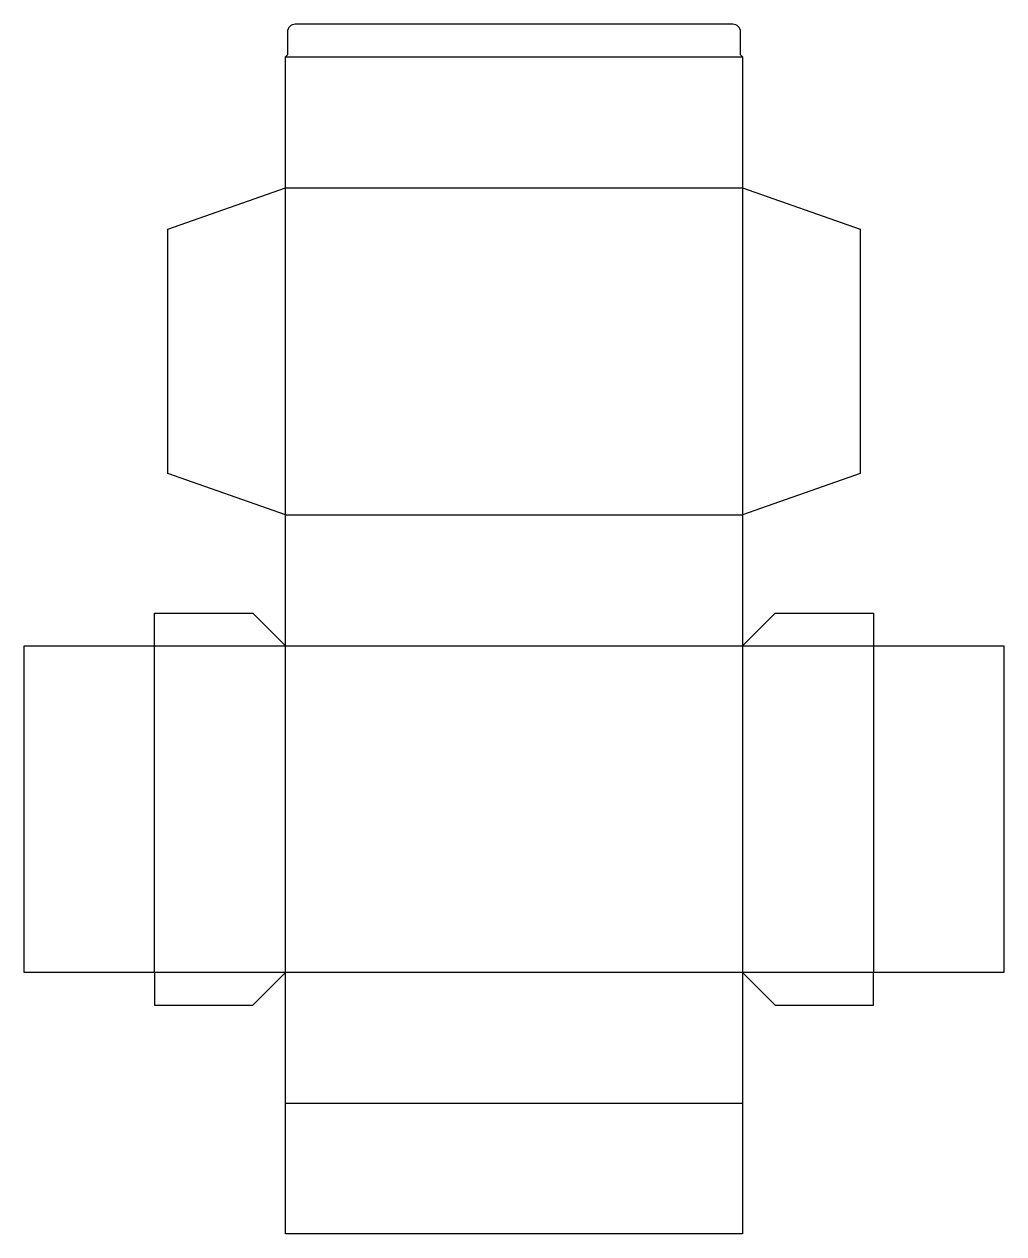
# Model space of a CAD drawing. Header units: millimetres. Extents: x 0 to 751, y 0 to 928.
import ezdxf

# ---------------------------------------------------------------- set-up
doc = ezdxf.new("R2010")
doc.units = ezdxf.units.MM
doc.layers.add('CREASE', color=5, linetype='CONTINUOUS')
doc.layers.add('CUT', color=1, linetype='CONTINUOUS')

msp = doc.modelspace()

# ---------------------------------------------------------------- linework, layer by layer
at = {"layer": 'CREASE'}
for p, q in [((200.45, 902.7), (550.9, 902.7)), ((200.45, 551.35), (200.45, 802.25)), ((200.45, 802.25), (550.9, 802.25)), ((550.9, 802.25), (550.9, 551.35)), ((200.45, 551.35), (550.9, 551.35)), ((100, 450.9), (200.45, 450.9)), ((100, 200.45), (100, 450.9)), ((200.45, 450.9), (550.9, 450.9)), ((200.45, 200.45), (200.45, 450.9)), ((550.9, 450.9), (550.9, 200.45)), ((550.9, 450.9), (651.35, 450.9)), ((651.35, 450.9), (651.35, 200.45)), ((200.45, 200.45), (100, 200.45)), ((550.9, 200.45), (200.45, 200.45)), ((651.35, 200.45), (550.9, 200.45)), ((550.9, 100), (200.45, 100))]:
    msp.add_line(p, q, dxfattribs=at)
at = {"layer": 'CUT'}
for p, q in [((543.4, 927.7), (207.95, 927.7)), ((201.95, 921.7), (201.95, 904.2)), ((549.4, 904.2), (549.4, 921.7)), ((201.95, 904.2), (200.45, 902.7)), ((200.45, 802.25), (200.45, 902.7)), ((550.9, 902.7), (549.4, 904.2)), ((550.9, 902.7), (550.9, 802.25)), ((110.045, 770.608), (200.45, 802.25)), ((550.9, 802.25), (641.305, 770.608)), ((110.045, 582.992), (110.045, 770.608)), ((641.305, 770.608), (641.305, 582.992)), ((200.45, 551.35), (110.045, 582.992)), ((641.305, 582.992), (550.9, 551.35)), ((200.45, 450.9), (200.45, 551.35)), ((550.9, 551.35), (550.9, 450.9)), ((100, 450.9), (100, 475.9)), ((100, 475.9), (175.45, 475.9)), ((175.45, 475.9), (200.45, 450.9)), ((550.9, 450.9), (575.9, 475.9)), ((575.9, 475.9), (651.35, 475.9)), ((651.35, 475.9), (651.35, 450.9)), ((0, 450.9), (100, 450.9)), ((0, 200.45), (0, 450.9)), ((651.35, 450.9), (751.35, 450.9)), ((751.35, 450.9), (751.35, 200.45)), ((100, 200.45), (0, 200.45)), ((100, 200.45), (100, 175.45)), ((175.45, 175.45), (200.45, 200.45)), ((200.45, 100), (200.45, 200.45)), ((550.9, 200.45), (550.9, 100)), ((550.9, 200.45), (575.9, 175.45)), ((651.35, 175.45), (651.35, 200.45)), ((751.35, 200.45), (651.35, 200.45)), ((100, 175.45), (175.45, 175.45)), ((575.9, 175.45), (651.35, 175.45)), ((200.45, 0), (200.45, 100)), ((550.9, 100), (550.9, 0)), ((550.9, 0), (200.45, 0))]:
    msp.add_line(p, q, dxfattribs=at)
for centre, start, end in [((207.95, 921.7), 90, 180), ((543.4, 921.7), 0, 90)]:
    msp.add_arc(centre, 6, start, end, dxfattribs=at)

doc.saveas('drawing.dxf')
